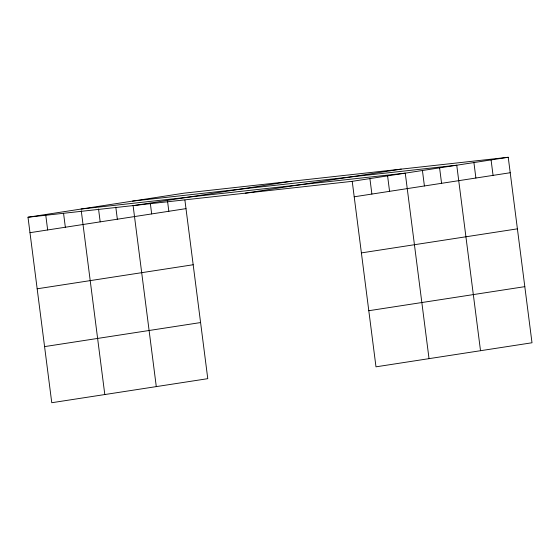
<?xml version="1.0" encoding="UTF-8"?>
<svg xmlns="http://www.w3.org/2000/svg" width="560" height="560" viewBox="0 0 560 560"><rect width="100%" height="100%" fill="white"/><g stroke="black" fill="none" stroke-linecap="round" stroke-linejoin="round"><path stroke-width="0.84" d="M184.891 200.046L207.774 378.672L51.765 402.724L28 217.231L184.016 193.172L508.235 157.276L532 342.769L375.984 366.828L352.226 181.328L508.235 157.276M134.995 205.38L291.004 181.328M245.231 193.179L401.24 169.12M29.981 232.687L185.997 208.635M354.207 196.791L510.216 172.732M37.17 288.799L193.179 264.747M361.396 252.903L517.405 228.844M44.576 346.612L200.585 322.56M368.802 310.716L524.811 286.657M132.531 201.11L456.75 165.214L480.515 350.707M81.046 209.048L405.265 173.152L429.03 358.652M28 217.231L352.226 181.328M491.078 159.922L493.059 175.378M473.914 162.568L475.895 178.024M439.593 167.86L441.574 183.316M422.429 170.506L424.41 185.962M387.59 175.875L389.564 191.338M369.908 178.605L371.889 194.068M167.51 200.97L168.833 211.281M150.353 203.616L151.669 213.927M133.077 205.408L156.289 386.61M115.808 207.193L117.348 219.219M98.539 208.978L100.184 221.865M81.263 210.77L104.804 394.548M63.581 213.493L65.345 227.234M45.682 214.501L47.663 229.964"/></g></svg>
